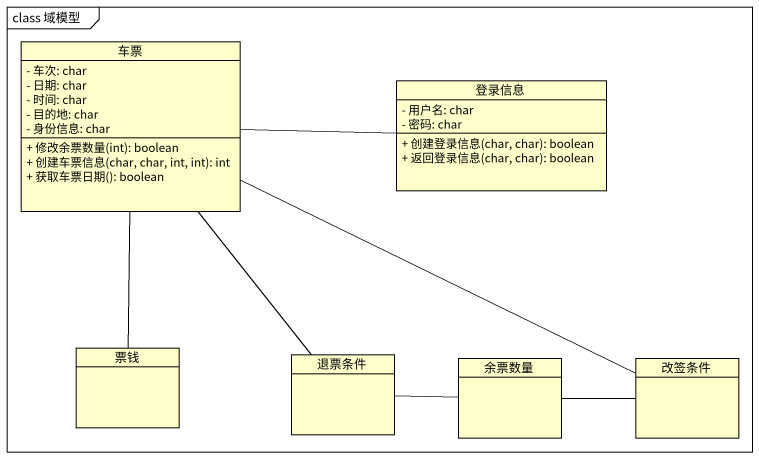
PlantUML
@startuml
mainframe class 域模型
hide circle
hide empty members
skinparam classAttributeIconSize 0
class 车票 {
  - 车次: char
  - 日期: char
  - 时间: char
  - 目的地: char
  - 身份信息: char
  + 修改余票数量(int): boolean
  + 创建车票信息(char, char, int, int): int
  + 获取车票日期(): boolean
}
class 登录信息 {
  - 用户名: char
  - 密码: char
  + 创建登录信息(char, char): boolean
  + 返回登录信息(char, char): boolean
}
class 票钱
class 退票条件
class 余票数量
class 改签条件
车票 -right- 登录信息
车票 -- 票钱
车票 -- 退票条件
车票 -right- 改签条件
余票数量 -left- 退票条件
改签条件 -left- 余票数量
@enduml
